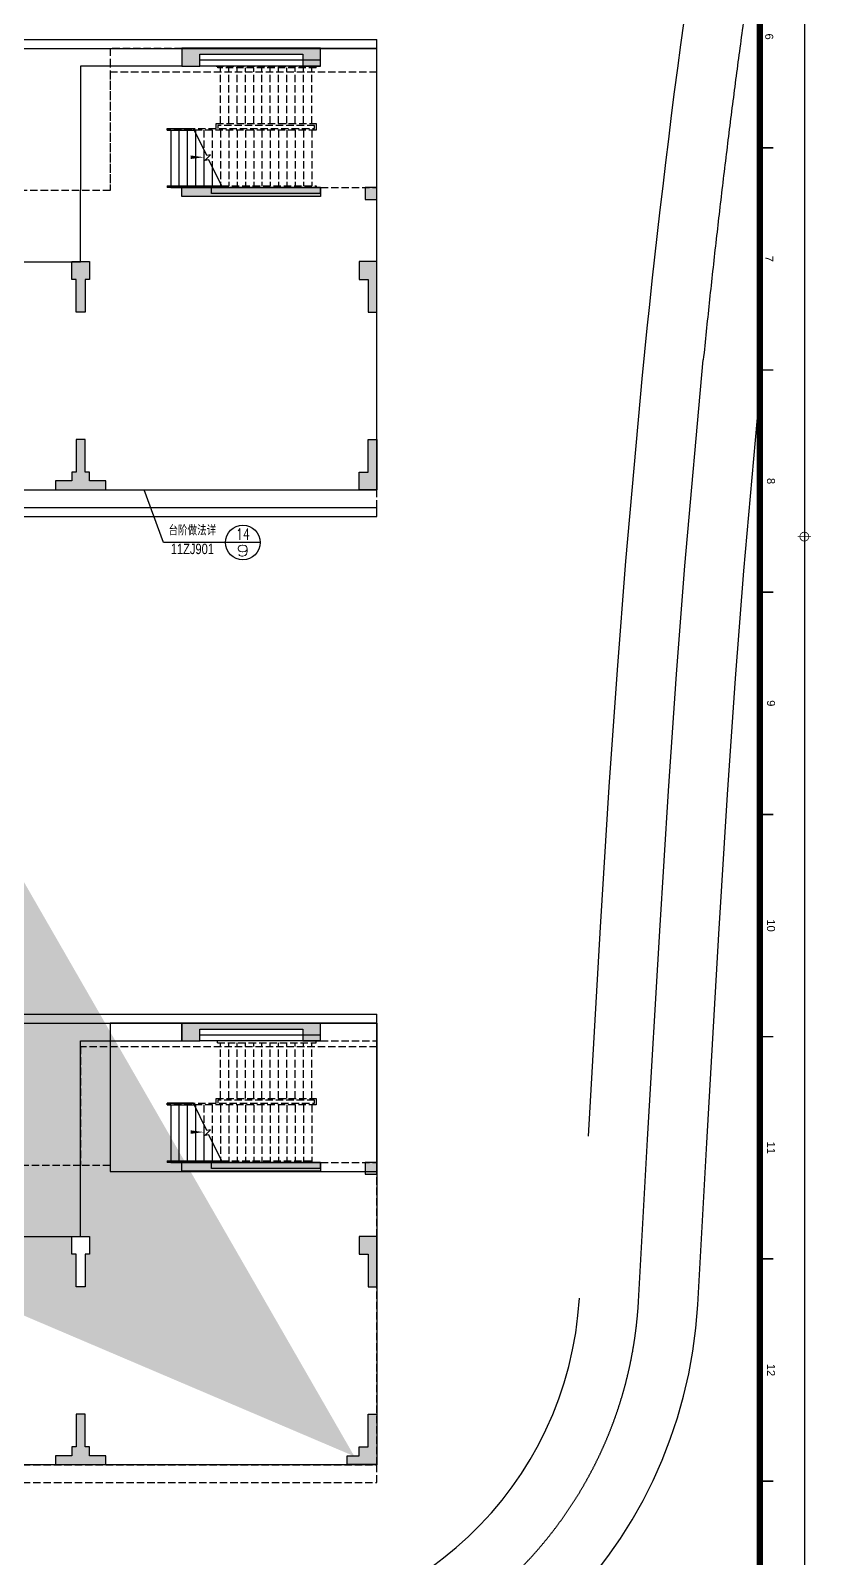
# Model space of a CAD drawing. Extents: x 129492 to 2683129, y 513162 to 1188265.
# Drawn here: x 206196 to 232548, y 541991 to 593555 of the extents above; entities that cross this region are included whole.
import ezdxf
from ezdxf.enums import TextEntityAlignment as Align

# ---------------------------------------------------------------- set-up
doc = ezdxf.new("R2010")
doc.units = 0
doc.header["$LTSCALE"] = 1000
doc.header["$MEASUREMENT"] = 0
doc.linetypes.add('ACAD_ISO04W100', pattern=[30.5, 24, -3, 0.5, -3])
doc.linetypes.add('DASH', pattern=[0.35, 0.25, -0.1])
for name, color, linetype in [('3#楼1F柱网$0$COLS', 6, 'Continuous'), ('3#楼1F柱网$0$COLS-HATH', 8, 'Continuous'), ('A-MOAT', 71, 'Continuous'), ('A-OVER', 23, 'Continuous'), ('A-STRS', 2, 'Continuous'), ('A-STRS-IDEN', 30, 'Continuous'), ('A-WALL', 4, 'Continuous'), ('A-WALL-HATH', 8, 'Continuous'), ('ANNO-IDEN', 3, 'Continuous'), ('ANNO-TEXT', 3, 'Continuous'), ('G-0-XREF', 2, 'Continuous'), ('G-ANNO-INDX', 42, 'Continuous'), ('PWALLW', 7, 'Continuous'), ('ROAD', 60, 'Continuous'), ('ROAD-CENT', 60, 'ACAD_ISO04W100'), ('图框CCDI_B0GA1+0.00$0$G-ANNO-TEXT', 33, 'Continuous'), ('图框CCDI_B0GA1+0.00$0$G-BORD', 3, 'Continuous')]:
    doc.layers.add(name, color=color, linetype=linetype)
doc.layers.add('SPACE', color=7, linetype='Continuous', plot=False)
doc.styles.add('_AXIS', font='complex.shx', dxfattribs={"bigfont": 'gbcbig.shx'})
doc.styles.add('zjdz', font='zjdz-s.shx', dxfattribs={"width": 0.8, "bigfont": 'zjdz.shx'})
doc.styles.add('图框CCDI_B0GA1+0.00$0$CCDI_T_G01', font='arial.ttf')

# ---------------------------------------------------------------- blocks, each defined once
blk = doc.blocks.new('图框CCDI_B0GA1+0.00$0$MidPoitent')
at = {"const_width": 0.18}
for points in [[(-1.5, 0), (1.5, 0)], [(0, -1.5), (0, 1.5)]]:
    blk.add_lwpolyline(points, dxfattribs=at)
blk.add_lwpolyline([(0, -1, 1), (0, 1, 1), (0, -1, 1)], format="xyb", dxfattribs=at)
blk = doc.blocks.new('图框CCDI_B0GA1+0.00')
at = {"layer": '图框CCDI_B0GA1+0.00$0$G-BORD'}
blk.add_lwpolyline([(0, 59400), (84100, 59400), (84100, 0), (0, 0)], close=True, dxfattribs=at)
at = {"layer": '图框CCDI_B0GA1+0.00$0$G-BORD', "const_width": 140}
blk.add_lwpolyline([(3300, 58400), (83100, 58400), (83100, 1000), (3300, 1000)], close=True, dxfattribs=at)
at = {"layer": '图框CCDI_B0GA1+0.00$0$G-BORD', "const_width": 35}
for points in [[(33300, 58400), (33300, 58700)], [(38300, 58400), (38300, 58700)], [(43300, 58400), (43300, 58700)], [(48300, 58400), (48300, 58700)], [(53300, 58400), (53300, 58700)], [(58300, 58400), (58300, 58700)], [(63300, 58400), (63300, 58700)]]:
    blk.add_lwpolyline(points, dxfattribs=at)
at = {"layer": '图框CCDI_B0GA1+0.00$0$G-BORD', "xscale": 100, "yscale": 100, "zscale": 100}
blk.add_blockref('图框CCDI_B0GA1+0.00$0$MidPoitent', (42050, 59400), dxfattribs=at)
at = {"layer": '图框CCDI_B0GA1+0.00$0$G-ANNO-TEXT', "style": '图框CCDI_B0GA1+0.00$0$CCDI_T_G01'}
for s, p in [('6', (30800, 58610)), ('7', (35800, 58612)), ('8', (40800, 58650)), ('9', (45800, 58650)), ('10', (50800, 58650)), ('11', (55800, 58650)), ('12', (60800, 58650))]:
    blk.add_text(s, height=180, dxfattribs=at).set_placement(p, align=Align.MIDDLE_CENTER)
blk = doc.blocks.new('A$C5E5D5757')
at = {"layer": 'ROAD', "color": 8}
for p, q in [((49.843, 39.824), (49.303, 46.762)), ((45.857, 39.487), (45.369, 45.764)), ((50.173, 36.203), (49.843, 39.824)), ((46.191, 35.824), (45.857, 39.487)), ((50.56, 32.291), (50.173, 36.203)), ((46.581, 31.885), (46.191, 35.824)), ((51.055, 27.595), (50.56, 32.291)), ((47.078, 27.166), (46.581, 31.885)), ((51.828, 20.582), (51.055, 27.595)), ((47.853, 20.141), (47.078, 27.166)), ((52.434, 15.144), (51.828, 20.582))]:
    blk.add_line(p, q, dxfattribs=at)
blk.add_lwpolyline([(39.198, -2.403, 0.397754), (52.434, 15.143, 0.397754)], format="xyb", dxfattribs=at)
for centre, radius, start, end in [((365.581, 68.09), 320.996, 179.40586, 183.98878), ((36.532, 13.373), 12, 279.5903, 6.3529)]:
    blk.add_arc(centre, radius, start, end, dxfattribs=at)
at = {"layer": 'ROAD-CENT', "color": 8, "linetype": 'ACAD_ISO04W100', "ltscale": 0.25}
for points in [[(50.446, 14.922), (50.446, 14.922), (49.84, 20.361), (49.067, 27.38), (48.571, 32.088), (48.182, 36.014), (47.85, 39.656), (47.308, 46.617, -0.012092), (46.642, 62.03, -0.012092)], [(38.864, -0.431, 0.397754), (50.446, 14.922, 0.397754)]]:
    blk.add_lwpolyline(points, format="xyb", dxfattribs=at)
blk = doc.blocks.new('3#楼1F柱网')
at = {"layer": '3#楼1F柱网$0$COLS-HATH'}
h = blk.add_hatch(color=256, dxfattribs=at)
h.paths.add_polyline_path([(-28337882, 42522475), (-28337482, 42522475), (-28337482, 42521376), (-28337282, 42521376), (-28337282, 42520776), (-28337882, 42520776)])
h.paths.add_polyline_path([(-28337882, 42526776), (-28337482, 42526776), (-28337482, 42527876), (-28337282, 42527876), (-28337282, 42528476), (-28337482, 42528476), (-28337882, 42528476)])
h.paths.add_polyline_path([(-28337882, 42562076), (-28337482, 42562076), (-28337482, 42563176), (-28337282, 42563176), (-28337282, 42563776), (-28337882, 42563776)])
h.paths.add_polyline_path([(-28337882, 42557775), (-28337482, 42557775), (-28337482, 42556676), (-28337282, 42556676), (-28337282, 42556076), (-28337482, 42556076), (-28337882, 42556076)])
h.paths.add_polyline_path([(-28327732, 42556726), (-28327732, 42557776), (-28328032, 42557776), (-28328032, 42556726), (-28328207, 42556726), (-28328207, 42556076), (-28327557, 42556076), (-28327557, 42556726)])
h.paths.add_polyline_path([(-28327732, 42527826), (-28327732, 42526776), (-28328032, 42526776), (-28328032, 42527826), (-28328207, 42527826), (-28328207, 42528476), (-28327557, 42528476), (-28327557, 42527826)])
h.paths.add_polyline_path([(-28294907, 42579476), (-28294157, 42579476), (-28294157, 42580226), (-28294907, 42580226)], flags=16)
h.paths.add_polyline_path([(-28275082, 42523476), (-28274682, 42523476), (-28274682, 42523876), (-28275082, 42523876)], flags=17)
h.paths.add_polyline_path([(-28325382, 42534626), (-28325382, 42536226), (-28325082, 42536226), (-28325082, 42535226), (-28324782, 42535226), (-28324782, 42534926), (-28323682, 42534926), (-28323682, 42534626)], flags=17)
h.paths.add_polyline_path([(-28318082, 42533926), (-28317682, 42533926), (-28317682, 42534526), (-28318082, 42534526)], flags=17)
h.paths.add_polyline_path([(-28314682, 42533926), (-28314282, 42533926), (-28314282, 42534526), (-28314682, 42534526)], flags=17)
h.paths.add_polyline_path([(-28314682, 42534626), (-28314282, 42534626), (-28314282, 42535226), (-28314682, 42535226)], flags=17)
h.paths.add_polyline_path([(-28318482, 42534626), (-28317882, 42534626), (-28317882, 42535226), (-28318482, 42535226)], flags=17)
h.paths.add_polyline_path([(-28328732, 42520776), (-28327032, 42520776), (-28327032, 42521076), (-28327582, 42521076), (-28327582, 42521376), (-28327782, 42521376), (-28327982, 42521376), (-28327982, 42521376), (-28328182, 42521376), (-28328182, 42521076), (-28328732, 42521076)])
h.paths.add_polyline_path([(-28314682, 42524976), (-28314282, 42524976), (-28314282, 42525576), (-28314682, 42525576)], flags=17)
h.paths.add_polyline_path([(-28285532, 42513676), (-28283832, 42513676), (-28283832, 42513976), (-28284382, 42513976), (-28284382, 42514276), (-28284532, 42514276), (-28284532, 42515376), (-28284832, 42515376), (-28284832, 42514276), (-28284982, 42514276), (-28284982, 42513976), (-28285532, 42513976)], flags=17)
h.paths.add_polyline_path([(-28305332, 42513676), (-28303632, 42513676), (-28303632, 42513976), (-28304182, 42513976), (-28304182, 42514276), (-28304332, 42514276), (-28304332, 42515376), (-28304632, 42515376), (-28304632, 42514276), (-28304782, 42514276), (-28304782, 42513976), (-28305332, 42513976)], flags=17)
h.paths.add_polyline_path([(-28309782, 42528656), (-28309782, 42525576), (-28310182, 42525576), (-28310182, 42524976), (-28309582, 42524976), (-28309582, 42529256), (-28310182, 42529256), (-28310182, 42528656)], flags=17)
h.paths.add_polyline_path([(-28281262, 42528576), (-28281262, 42528576), (-28281262, 42528576), (-28281262, 42527976), (-28280662, 42527976), (-28280662, 42528376), (-28277182, 42528376), (-28277182, 42527976), (-28276582, 42527976), (-28276582, 42528576)], flags=17)
h.paths.add_polyline_path([(-28314682, 42528656), (-28314282, 42528656), (-28314282, 42529256), (-28314682, 42529256)], flags=17)
h.paths.add_polyline_path([(-28318482, 42527876), (-28317882, 42527876), (-28317882, 42528476), (-28318482, 42528476)], flags=17)
h.paths.add_polyline_path([(-28274682, 42521376), (-28275282, 42521376), (-28275282, 42520776), (-28274982, 42520776), (-28274982, 42519676), (-28274682, 42519676), (-28274682, 42520776)], flags=17)
h.paths.add_polyline_path([(-28318082, 42513676), (-28318082, 42515676), (-28317782, 42515676), (-28317782, 42513676)])
h.paths.add_polyline_path([(-28304782, 42521376), (-28304182, 42521376), (-28304182, 42520776), (-28304332, 42520776), (-28304332, 42519676), (-28304632, 42519676), (-28304632, 42520776), (-28304782, 42520776)], flags=17)
h.paths.add_polyline_path([(-28284982, 42521376), (-28284382, 42521376), (-28284382, 42520776), (-28284532, 42520776), (-28284532, 42519676), (-28284832, 42519676), (-28284832, 42520776), (-28284982, 42520776)], flags=17)
h.paths.add_polyline_path([(-28294932, 42520676), (-28294232, 42520676), (-28294232, 42521376), (-28294932, 42521376)], flags=17)
h.paths.add_polyline_path([(-28314482, 42520776), (-28313882, 42520776), (-28313882, 42521376), (-28314482, 42521376)], flags=17)
h.paths.add_polyline_path([(-28318482, 42520776), (-28317882, 42520776), (-28317882, 42521376), (-28318482, 42521376)], flags=17)
h.paths.add_polyline_path([(-28294882, 42513676), (-28294282, 42513676), (-28294282, 42514276), (-28294882, 42514276)], flags=17)
h.paths.add_polyline_path([(-28314482, 42513676), (-28313882, 42513676), (-28313882, 42514276), (-28314482, 42514276)])
h.paths.add_polyline_path([(-28275082, 42556376), (-28274682, 42556376), (-28274682, 42556776), (-28275082, 42556776)], flags=17)
h.paths.add_polyline_path([(-28277982, 42586376), (-28277982, 42588076), (-28278382, 42588076), (-28278382, 42587676), (-28278182, 42587676), (-28278182, 42586776), (-28278382, 42586776), (-28278382, 42586376)], flags=17)
h.paths.add_polyline_path([(-28314682, 42543026), (-28314282, 42543026), (-28314282, 42543626), (-28314682, 42543626)], flags=17)
h.paths.add_polyline_path([(-28318582, 42542976), (-28317882, 42542976), (-28317882, 42543676), (-28318582, 42543676)], flags=17)
h.paths.add_polyline_path([(-28325382, 42543026), (-28324782, 42543026), (-28324782, 42543626), (-28325382, 42543626)], flags=17)
h.paths.add_polyline_path([(-28328732, 42563776), (-28327032, 42563776), (-28327032, 42563476), (-28327582, 42563476), (-28327582, 42563176), (-28327732, 42563176), (-28328032, 42563176), (-28328032, 42563176), (-28328182, 42563176), (-28328182, 42563476), (-28328732, 42563476)])
h.paths.add_polyline_path([(-28325382, 42549926), (-28325382, 42548326), (-28325082, 42548326), (-28325082, 42549326), (-28324782, 42549326), (-28324782, 42549626), (-28323682, 42549626), (-28323682, 42549926)], flags=17)
h.paths.add_polyline_path([(-28285532, 42546576), (-28283832, 42546576), (-28283832, 42546876), (-28284382, 42546876), (-28284382, 42547176), (-28284532, 42547176), (-28284532, 42548276), (-28284832, 42548276), (-28284832, 42547176), (-28284982, 42547176), (-28284982, 42546876), (-28285532, 42546876)], flags=17)
h.paths.add_polyline_path([(-28309782, 42561476), (-28309782, 42558796), (-28310182, 42558796), (-28310182, 42558196), (-28309582, 42558196), (-28309582, 42562076), (-28310182, 42562076), (-28310182, 42561476)], flags=17)
h.paths.add_polyline_path([(-28281262, 42561476), (-28281262, 42561476), (-28281262, 42561476), (-28281262, 42560876), (-28280662, 42560876), (-28280662, 42561276), (-28277182, 42561276), (-28277182, 42560876), (-28276582, 42560876), (-28276582, 42561476)], flags=17)
h.paths.add_polyline_path([(-28318082, 42563876), (-28317682, 42563876), (-28317682, 42564476), (-28318082, 42564476)], flags=17)
h.paths.add_polyline_path([(-28314682, 42563876), (-28314282, 42563876), (-28314282, 42564476), (-28314682, 42564476)], flags=17)
h.paths.add_polyline_path([(-28322370, 42584799), (-28322052, 42585042), (-28321688, 42584565), (-28322005, 42584322)], flags=17)
h.paths.add_polyline_path([(-28274682, 42554276), (-28275282, 42554276), (-28275282, 42553676), (-28274982, 42553676), (-28274982, 42552576), (-28274682, 42552576), (-28274682, 42553676)], flags=17)
h.paths.add_polyline_path([(-28304782, 42554276), (-28304182, 42554276), (-28304182, 42553676), (-28304332, 42553676), (-28304332, 42552576), (-28304632, 42552576), (-28304632, 42553676), (-28304782, 42553676)], flags=17)
h.paths.add_polyline_path([(-28284982, 42554276), (-28284382, 42554276), (-28284382, 42553676), (-28284532, 42553676), (-28284532, 42552576), (-28284832, 42552576), (-28284832, 42553676), (-28284982, 42553676)], flags=17)
h.paths.add_polyline_path([(-28294932, 42553576), (-28294232, 42553576), (-28294232, 42554276), (-28294932, 42554276)], flags=17)
h.paths.add_polyline_path([(-28314482, 42553676), (-28313882, 42553676), (-28313882, 42554276), (-28314482, 42554276)], flags=17)
h.paths.add_polyline_path([(-28318482, 42556076), (-28317882, 42556076), (-28317882, 42556676), (-28318482, 42556676)], flags=17)
h.paths.add_polyline_path([(-28318482, 42549326), (-28317882, 42549326), (-28317882, 42549926), (-28318482, 42549926)], flags=17)
h.paths.add_polyline_path([(-28274682, 42546576), (-28275282, 42546576), (-28275282, 42547176), (-28274982, 42547176), (-28274982, 42548276), (-28274682, 42548276), (-28274682, 42547176)], flags=17)
h.paths.add_polyline_path([(-28305332, 42546576), (-28303632, 42546576), (-28303632, 42546876), (-28304182, 42546876), (-28304182, 42547176), (-28304332, 42547176), (-28304332, 42548276), (-28304632, 42548276), (-28304632, 42547176), (-28304782, 42547176), (-28304782, 42546876), (-28305332, 42546876)], flags=16)
h.paths.add_polyline_path([(-28294882, 42546576), (-28294282, 42546576), (-28294282, 42547176), (-28294882, 42547176)], flags=17)
h.paths.add_polyline_path([(-28314482, 42546576), (-28313882, 42546576), (-28313882, 42547176), (-28314482, 42547176)], flags=17)
h.paths.add_polyline_path([(-28314682, 42571326), (-28314282, 42571326), (-28314282, 42571926), (-28314682, 42571926)], flags=17)
h.paths.add_polyline_path([(-28314682, 42561476), (-28314282, 42561476), (-28314282, 42562076), (-28314682, 42562076)], flags=17)
h.paths.add_polyline_path([(-28304782, 42579476), (-28304182, 42579476), (-28304182, 42580076), (-28304332, 42580076), (-28304332, 42581176), (-28304632, 42581176), (-28304632, 42580076), (-28304782, 42580076)], flags=17)
h.paths.add_polyline_path([(-28284382, 42579776), (-28284382, 42580076), (-28284532, 42580076), (-28284532, 42581176), (-28284832, 42581176), (-28284832, 42580076), (-28284982, 42580076), (-28284982, 42579476), (-28283982, 42579476), (-28283982, 42579776)], flags=17)
h.paths.add_polyline_path([(-28314482, 42579476), (-28313882, 42579476), (-28313882, 42580076), (-28314482, 42580076)], flags=17)
h.paths.add_polyline_path([(-28318082, 42571326), (-28317682, 42571326), (-28317682, 42571926), (-28318082, 42571926)], flags=17)
h.paths.add_polyline_path([(-28318482, 42563176), (-28317882, 42563176), (-28317882, 42563776), (-28318482, 42563776)], flags=17)
h.paths.add_polyline_path([(-28304782, 42588076), (-28304182, 42588076), (-28304182, 42587476), (-28304332, 42587476), (-28304332, 42586376), (-28304632, 42586376), (-28304632, 42587476), (-28304782, 42587476)], flags=17)
h.paths.add_polyline_path([(-28284982, 42588076), (-28284382, 42588076), (-28284382, 42587476), (-28284532, 42587476), (-28284532, 42586376), (-28284832, 42586376), (-28284832, 42587476), (-28284982, 42587476)], flags=17)
h.paths.add_polyline_path([(-28294882, 42587476), (-28294282, 42587476), (-28294282, 42588076), (-28294882, 42588076)], flags=17)
h.paths.add_polyline_path([(-28274882, 42579976), (-28274882, 42581176), (-28274682, 42581176), (-28274682, 42579476), (-28275182, 42579476), (-28275182, 42579976)], flags=17)
h.paths.add_polyline_path([(-28314482, 42588076), (-28313282, 42588076), (-28313282, 42587776), (-28313882, 42587776), (-28313882, 42587476), (-28314182, 42587476), (-28314182, 42586826), (-28314482, 42586826)], flags=17)
edge = h.paths.add_edge_path(flags=17)
edge.add_line((-28318082, 42579476), (-28318082, 42581176))
edge.add_line((-28318082, 42581176), (-28317782, 42581176))
edge.add_line((-28317782, 42581176), (-28317782, 42580076))
edge.add_line((-28317782, 42580076), (-28317682, 42580076))
edge.add_line((-28317682, 42580076), (-28317682, 42579476))
edge.add_line((-28317682, 42579476), (-28318082, 42579476))
edge.add_line((-28318082, 42579476), (-28318082, 42581176))
edge = h.paths.add_edge_path(flags=17)
edge.add_line((-28280862, 42523576), (-28281262, 42523576))
edge.add_line((-28281262, 42523576), (-28281262, 42523876))
edge.add_line((-28281262, 42523876), (-28280862, 42523876))
edge.add_line((-28280862, 42523876), (-28276982, 42523876))
edge.add_line((-28276982, 42523876), (-28276982, 42523876))
edge.add_line((-28276982, 42523876), (-28276582, 42523876))
edge.add_line((-28276582, 42523876), (-28276582, 42523576))
edge.add_line((-28276582, 42523576), (-28281262, 42523576))
edge = h.paths.add_edge_path(flags=17)
edge.add_line((-28280862, 42556476), (-28281262, 42556476))
edge.add_line((-28281262, 42556476), (-28281262, 42556776))
edge.add_line((-28281262, 42556776), (-28280862, 42556776))
edge.add_line((-28280862, 42556776), (-28276982, 42556776))
edge.add_line((-28276982, 42556776), (-28276982, 42556776))
edge.add_line((-28276982, 42556776), (-28276582, 42556776))
edge.add_line((-28276582, 42556776), (-28276582, 42556476))
edge.add_line((-28276582, 42556476), (-28281262, 42556476))
edge = h.paths.add_edge_path(flags=17)
edge.add_line((-28279682, 42579476), (-28277982, 42579476))
edge.add_line((-28277982, 42579476), (-28277982, 42579976))
edge.add_line((-28277982, 42579976), (-28278482, 42579976))
edge.add_line((-28278482, 42579976), (-28278482, 42579776))
edge.add_line((-28278482, 42579776), (-28279682, 42579776))
edge.add_line((-28279682, 42579776), (-28279682, 42579476))
edge.add_line((-28279682, 42579476), (-28277982, 42579476))
edge = h.paths.add_edge_path(flags=17)
edge.add_line((-28274682, 42587176), (-28274682, 42585476))
edge.add_line((-28274682, 42585476), (-28274882, 42585476))
edge.add_line((-28274882, 42585476), (-28274882, 42586776))
edge.add_line((-28274882, 42586776), (-28275082, 42586776))
edge.add_line((-28275082, 42586776), (-28275082, 42587176))
edge.add_line((-28275082, 42587176), (-28274682, 42587176))
edge.add_line((-28274682, 42587176), (-28274682, 42586776))
h.paths.add_polyline_path([(-28274682, 42587176), (-28274682, 42585476), (-28274882, 42585476), (-28274882, 42586776), (-28275082, 42586776), (-28275082, 42587176)], flags=16)
edge = h.paths.add_edge_path()
edge.add_line((-28324782, 42534626), (-28324782, 42534626))
edge.add_line((-28324782, 42534626), (-28325382, 42534626))
edge.add_line((-28325382, 42534626), (-28325382, 42535226))
edge.add_line((-28274782, 42513676), (-28275682, 42513676))
edge.add_line((-28275682, 42513676), (-28275682, 42513976))
edge.add_line((-28275682, 42513976), (-28275282, 42513976))
edge.add_line((-28275282, 42513976), (-28275282, 42514276))
edge.add_line((-28275282, 42514276), (-28274982, 42514276))
edge.add_line((-28274982, 42514276), (-28274982, 42515376))
edge.add_line((-28274982, 42515376), (-28274682, 42515376))
edge.add_line((-28274682, 42515376), (-28274682, 42514276))
edge.add_line((-28274682, 42514276), (-28274682, 42513676))
edge.add_line((-28274682, 42513676), (-28275282, 42513676))
edge.add_line((-28318082, 42588076), (-28317718, 42587599))
edge.add_line((-28317718, 42587599), (-28318036, 42587356))
edge.add_line((-28318036, 42587356), (-28318400, 42587833))
edge.add_line((-28318400, 42587833), (-28318082, 42588076))
edge.add_line((-28304782, 42546576), (-28304182, 42546576))
edge.add_line((-28284982, 42579476), (-28284382, 42579476))
for points in [[(-28281262, 42556476), (-28281262, 42556776), (-28280862, 42556776), (-28276982, 42556776), (-28276982, 42556776), (-28276582, 42556776), (-28276582, 42556476)], [(-28281262, 42523576), (-28281262, 42523876), (-28280862, 42523876), (-28276982, 42523876), (-28276982, 42523876), (-28276582, 42523876), (-28276582, 42523576)], [(-28274982, 42514276), (-28275282, 42514276), (-28275282, 42513976), (-28275682, 42513976), (-28275682, 42513676), (-28274782, 42513676), (-28274682, 42513676), (-28274682, 42514276), (-28274682, 42515376), (-28274982, 42515376)]]:
    blk.add_hatch(color=256, dxfattribs=at).paths.add_polyline_path(points)
at = {"layer": '3#楼1F柱网$0$COLS'}
for points in [[(-28281262, 42561476), (-28281262, 42561476), (-28281262, 42561476), (-28281262, 42560876), (-28280662, 42560876), (-28280662, 42561276), (-28277182, 42561276), (-28277182, 42560876), (-28276582, 42560876), (-28276582, 42561476), (-28281262, 42561476)], [(-28280862, 42556476), (-28281262, 42556476), (-28281262, 42556776), (-28280862, 42556776), (-28280862, 42556776), (-28276982, 42556776), (-28276982, 42556776), (-28276582, 42556776), (-28276582, 42556476), (-28281262, 42556476)], [(-28284982, 42554276), (-28284382, 42554276), (-28284382, 42553676), (-28284532, 42553676), (-28284532, 42552576), (-28284832, 42552576), (-28284832, 42553676), (-28284982, 42553676), (-28284982, 42554276)], [(-28274682, 42554276), (-28275282, 42554276), (-28275282, 42553676), (-28274982, 42553676), (-28274982, 42552576), (-28274682, 42552576), (-28274682, 42553676), (-28274682, 42553676), (-28274682, 42554276)], [(-28285532, 42546576), (-28283832, 42546576), (-28283832, 42546876), (-28284382, 42546876), (-28284382, 42547176), (-28284532, 42547176), (-28284532, 42548276), (-28284832, 42548276), (-28284832, 42547176), (-28284982, 42547176), (-28284982, 42546876), (-28285532, 42546876), (-28285532, 42546576)], [(-28274682, 42546576), (-28275282, 42546576), (-28275282, 42547176), (-28274982, 42547176), (-28274982, 42548276), (-28274682, 42548276), (-28274682, 42547176), (-28274682, 42547176), (-28274682, 42546576)], [(-28281262, 42528576), (-28281262, 42528576), (-28281262, 42528576), (-28281262, 42527976), (-28280662, 42527976), (-28280662, 42528376), (-28277182, 42528376), (-28277182, 42527976), (-28276582, 42527976), (-28276582, 42528576), (-28281262, 42528576)], [(-28280862, 42523576), (-28281262, 42523576), (-28281262, 42523876), (-28280862, 42523876), (-28280862, 42523876), (-28276982, 42523876), (-28276982, 42523876), (-28276582, 42523876), (-28276582, 42523576), (-28281262, 42523576)], [(-28284982, 42521376), (-28284382, 42521376), (-28284382, 42520776), (-28284532, 42520776), (-28284532, 42519676), (-28284832, 42519676), (-28284832, 42520776), (-28284982, 42520776), (-28284982, 42521376)], [(-28274682, 42521376), (-28275282, 42521376), (-28275282, 42520776), (-28274982, 42520776), (-28274982, 42519676), (-28274682, 42519676), (-28274682, 42520776), (-28274682, 42520776), (-28274682, 42521376)], [(-28285532, 42513676), (-28283832, 42513676), (-28283832, 42513976), (-28284382, 42513976), (-28284382, 42514276), (-28284532, 42514276), (-28284532, 42515376), (-28284832, 42515376), (-28284832, 42514276), (-28284982, 42514276), (-28284982, 42513976), (-28285532, 42513976), (-28285532, 42513676)], [(-28274782, 42513676), (-28275682, 42513676), (-28275682, 42513976), (-28275282, 42513976), (-28275282, 42514276), (-28274982, 42514276), (-28274982, 42515376), (-28274682, 42515376), (-28274682, 42514276), (-28274682, 42514276), (-28274682, 42513676)], [(-28274682, 42513676), (-28275282, 42513676)]]:
    blk.add_lwpolyline(points, dxfattribs=at)
for points in [[(-28275082, 42556376), (-28274682, 42556376), (-28274682, 42556776), (-28275082, 42556776)], [(-28275082, 42523476), (-28274682, 42523476), (-28274682, 42523876), (-28275082, 42523876)]]:
    blk.add_lwpolyline(points, close=True, dxfattribs=at)

msp = doc.modelspace()

# ---------------------------------------------------------------- hatches: boundary and pattern name
at = {"layer": 'A-WALL-HATH'}
for points in [[(215985, 588255), (212305, 588255), (212305, 588055), (215985, 588055)], [(215985, 555355), (212305, 555355), (212305, 555155), (215985, 555155)]]:
    msp.add_hatch(color=256, dxfattribs=at).paths.add_polyline_path(points)

# ---------------------------------------------------------------- linework, layer by layer
at = {"ltscale": 5}
for p, q in [((207885, 592355), (207885, 588155)), ((217885, 560055), (217885, 560355))]:
    msp.add_line(p, q, dxfattribs=at)
at = {"layer": 'A-MOAT'}
for p, q in [((182985, 593255), (217885, 593255)), ((217885, 592955), (217885, 593255)), ((182985, 592955), (217885, 592955)), ((178285, 577455), (217885, 577455)), ((178285, 577155), (217885, 577155)), ((217885, 577155), (217885, 577455)), ((182985, 560355), (217885, 560355)), ((182985, 560055), (217885, 560055))]:
    msp.add_line(p, q, dxfattribs=at)
at = {"layer": 'A-OVER', "linetype": 'DASH'}
for p, q in [((208885, 592555), (208885, 588155)), ((208885, 588155), (207885, 588155))]:
    msp.add_line(p, q, dxfattribs=at)
for points in [[(174485, 566105), (174485, 562355), (154685, 562355), (154685, 552255), (174485, 552255), (174485, 544355), (178285, 544355), (178285, 545155), (217885, 545155), (217885, 554955), (217885, 559255), (207885, 559255), (207885, 555255), (182585, 555255), (182585, 564015), (178285, 564015), (178285, 578055), (217885, 578055), (217885, 592155), (208885, 592155), (208885, 588155), (182485, 588155), (182485, 595255), (178285, 595255)], [(211305, 592955), (208885, 592955), (208885, 592555)], [(178285, 577455), (217885, 577455), (217885, 578055)], [(211305, 560055), (208885, 560055), (208885, 559655)], [(208885, 559655), (208885, 555255), (207885, 555255)], [(178285, 544555), (217885, 544555), (217885, 545155)]]:
    msp.add_lwpolyline(points, dxfattribs=at)
at = {"layer": 'A-STRS'}
for p, q in [((210805, 590255), (211699, 590255)), ((210805, 590255), (210805, 590195)), ((210805, 590195), (211729, 590195)), ((210925, 590255), (211699, 590255)), ((210925, 590195), (210925, 588255)), ((211205, 590195), (211205, 588255)), ((211485, 590195), (211485, 588255)), ((212145, 589336), (211699, 590255)), ((211765, 590121), (211765, 588255)), ((212045, 589544), (212045, 588255)), ((212082, 589167), (212270, 589360)), ((212215, 589192), (212082, 589167)), ((212270, 589360), (212145, 589336)), ((212670, 588255), (212215, 589192)), ((212325, 588967), (212325, 588255)), ((212605, 588390), (212605, 588255)), ((210805, 588315), (210805, 588255)), ((210805, 588315), (212641, 588315)), ((212305, 588255), (210805, 588255)), ((210925, 588255), (212670, 588255)), ((210805, 557295), (210805, 557355)), ((211699, 557355), (210805, 557355)), ((210805, 557355), (211699, 557355)), ((210805, 557355), (210805, 557295)), ((210805, 557295), (211729, 557295)), ((210805, 557295), (211729, 557295)), ((210925, 557355), (211699, 557355)), ((210925, 557295), (210925, 555355)), ((211205, 557295), (211205, 555355)), ((211485, 557295), (211485, 555355)), ((212145, 556436), (211699, 557355)), ((211765, 557295), (211765, 557221)), ((211765, 557221), (211765, 555355)), ((212045, 556644), (212045, 555355)), ((212082, 556267), (212270, 556460)), ((212270, 556460), (212145, 556436)), ((212215, 556292), (212082, 556267)), ((212670, 555355), (212215, 556292)), ((212325, 556067), (212325, 555355)), ((210805, 555415), (210805, 555355)), ((210805, 555415), (212641, 555415)), ((212305, 555355), (210805, 555355)), ((210925, 555355), (212670, 555355)), ((212605, 555490), (212605, 555355))]:
    msp.add_line(p, q, dxfattribs=at)
at = {"layer": 'A-STRS-IDEN', "color": 8, "linetype": 'DASH'}
for p, q in [((212455, 592355), (215835, 592355)), ((212515, 592295), (212515, 592355)), ((215835, 592295), (212515, 592295)), ((215835, 592295), (215835, 592355)), ((212455, 590255), (212455, 590415)), ((212455, 590415), (215835, 590415)), ((215835, 590415), (215835, 590195)), ((210805, 590255), (215775, 590255)), ((215835, 590195), (210805, 590195)), ((215775, 590355), (212515, 590355)), ((212515, 590355), (212515, 590255)), ((215775, 590255), (215775, 590355)), ((212641, 588315), (215835, 588315)), ((215835, 588315), (215835, 588255)), ((215985, 588255), (217885, 588255)), ((212505, 559395), (215835, 559395)), ((215985, 559455), (217885, 559455)), ((212641, 555415), (215685, 555415)), ((215985, 555355), (217885, 555355))]:
    msp.add_line(p, q, dxfattribs=at)
for points in [[(212605, 590415), (212605, 592295)], [(212885, 590415), (212885, 592295)], [(213165, 590415), (213165, 592295)], [(213445, 590415), (213445, 592295)], [(213725, 590415), (213725, 592295)], [(214005, 590415), (214005, 592295)], [(214285, 590415), (214285, 592295)], [(214565, 590415), (214565, 592295)], [(214845, 590415), (214845, 592295)], [(215125, 590415), (215125, 592295)], [(215405, 590415), (215405, 592295)], [(215685, 590415), (215685, 592295)], [(212045, 590195), (212045, 589544)], [(212325, 590195), (212325, 588967)], [(212605, 590195), (212605, 588255)], [(212885, 590195), (212885, 588315)], [(213165, 590195), (213165, 588315)], [(213445, 590195), (213445, 588315)], [(213725, 590195), (213725, 588315)], [(214005, 590195), (214005, 588315)], [(214285, 590195), (214285, 588315)], [(214565, 590195), (214565, 588315)], [(214845, 590195), (214845, 588315)], [(215125, 590195), (215125, 588315)], [(215405, 590195), (215405, 588315)], [(215685, 590195), (215685, 588315)], [(212505, 559395), (212505, 559455)], [(212605, 557515), (212605, 559395)], [(212885, 557515), (212885, 559395)], [(213165, 557515), (213165, 559395)], [(213445, 557515), (213445, 559395)], [(213725, 557515), (213725, 559395)], [(214005, 557515), (214005, 559395)], [(214285, 557515), (214285, 559395)], [(214565, 557515), (214565, 559395)], [(214845, 557515), (214845, 559395)], [(215125, 557515), (215125, 559395)], [(215405, 557515), (215405, 559395)], [(215685, 557515), (215685, 559395)], [(215835, 559395), (215835, 559455)], [(212455, 557355), (212455, 557515), (215835, 557515), (215835, 557295), (210805, 557295)], [(210805, 557355), (215775, 557355), (215775, 557455), (212515, 557455), (212515, 557355)], [(212045, 557295), (212045, 556644)], [(212325, 557295), (212325, 556067)], [(212605, 557295), (212605, 555355)], [(212885, 557295), (212885, 555355)], [(213165, 557295), (213165, 555355)], [(213445, 557295), (213445, 555355)], [(213725, 557295), (213725, 555355)], [(214005, 557295), (214005, 555355)], [(214285, 557295), (214285, 555355)], [(214565, 557295), (214565, 555355)], [(214845, 557295), (214845, 555355)], [(215125, 557295), (215125, 555355)], [(215405, 557295), (215405, 555355)], [(215685, 557295), (215685, 555355)]]:
    msp.add_lwpolyline(points, dxfattribs=at)
at = {"layer": 'A-WALL'}
for p, q in [((215985, 592555), (211905, 592555)), ((211905, 592355), (211905, 592555)), ((215985, 592355), (215985, 592555)), ((215985, 592355), (211905, 592355)), ((215985, 588255), (212305, 588255)), ((212305, 588055), (212305, 588255)), ((215985, 588055), (212305, 588055)), ((215985, 588055), (215985, 588255)), ((215985, 559655), (211905, 559655)), ((211905, 559455), (211905, 559655)), ((215985, 559455), (215985, 559655)), ((215985, 559455), (211905, 559455)), ((215985, 555355), (212305, 555355)), ((212305, 555155), (212305, 555355)), ((215985, 555155), (215985, 555355)), ((215985, 555155), (212305, 555155))]:
    msp.add_line(p, q, dxfattribs=at)
at = {"layer": 'ANNO-IDEN'}
msp.add_circle((213360, 576278), 583, dxfattribs=at)
at = {"layer": 'Defpoints', "ltscale": 5}
for p, q in [((210805, 590195), (210805, 590255)), ((211765, 590195), (211765, 590121))]:
    msp.add_line(p, q, dxfattribs=at)
at = {"layer": 'G-0-XREF', "ltscale": 5}
for points in [[(178285, 578055), (217885, 578055), (217885, 592955), (215985, 592955), (211305, 592955), (211305, 592355), (208885, 592355), (207885, 592355), (207885, 588155)], [(182585, 589675), (182585, 585755), (207885, 585755), (207885, 588155)], [(182985, 556455), (182985, 552855), (207885, 552855), (207885, 559455), (211305, 559455), (211305, 560055), (217885, 560055), (217885, 545155), (174485, 545155), (174485, 552255), (154685, 552255), (154685, 559955), (174485, 559955), (174485, 566005)]]:
    msp.add_lwpolyline(points, dxfattribs=at)
at = {"layer": 'G-ANNO-INDX'}
for points in [[(210476, 589280, 0, 0, 0), (212045, 589280, 0, 120, 0), (211595, 589280, 0, 0, 0)], [(210476, 556380, 0, 0, 0), (212045, 556380, 0, 120, 0), (211595, 556380, 0, 0, 0)]]:
    msp.add_lwpolyline(points, format="xyseb", dxfattribs=at)
at = {"layer": 'PWALLW', "color": 3}
for p, q in [((210683, 576278), (210033, 578055)), ((213944, 576278), (210683, 576278))]:
    msp.add_line(p, q, dxfattribs=at)
at = {"layer": 'SPACE', "ltscale": 5}
msp.add_lwpolyline([(208885, 555055), (217885, 555055), (217885, 560055), (208885, 560055)], close=True, dxfattribs=at)

# ---------------------------------------------------------------- block references
at = {"layer": 'G-0-XREF', "ltscale": 5}
for name, p, xscale, yscale, zscale, rotation in [('图框CCDI_B0GA1+0.00', (143209, 639551), 1.5, 1.5, 1.5, 270), ('A$C5E5D5757', (174485, 544355), 999.9999999999999, 999.9999999999999, 999.9999999999999, 350.409659570022)]:
    msp.add_blockref(name, p, dxfattribs=dict(at, xscale=xscale, yscale=yscale, zscale=zscale, rotation=rotation))
msp.add_blockref('3#楼1F柱网', (28492567, -41968520), dxfattribs=at)

# ---------------------------------------------------------------- texts
at = {"layer": 'ANNO-IDEN', "color": 7, "style": '_AXIS'}
for s, height, width, p, p2 in [('14', 375.7, 0.846774, (213126, 576372), (213595, 576372)), ('9', 376, 1.875, (213128, 575816), (213598, 575816))]:
    msp.add_text(s, height=height, dxfattribs=dict(at, width=width)).set_placement(p, p2, align=Align.FIT)
at = {"layer": 'ANNO-TEXT', "linetype": 'Continuous', "style": 'zjdz', "width": 0.8}
for s, p in [('台阶做法详', (212460, 576410)), ('11ZJ901', (212385, 575781))]:
    msp.add_text(s, height=350, dxfattribs=at).set_placement(p, align=Align.BOTTOM_RIGHT)

doc.saveas('drawing.dxf')
